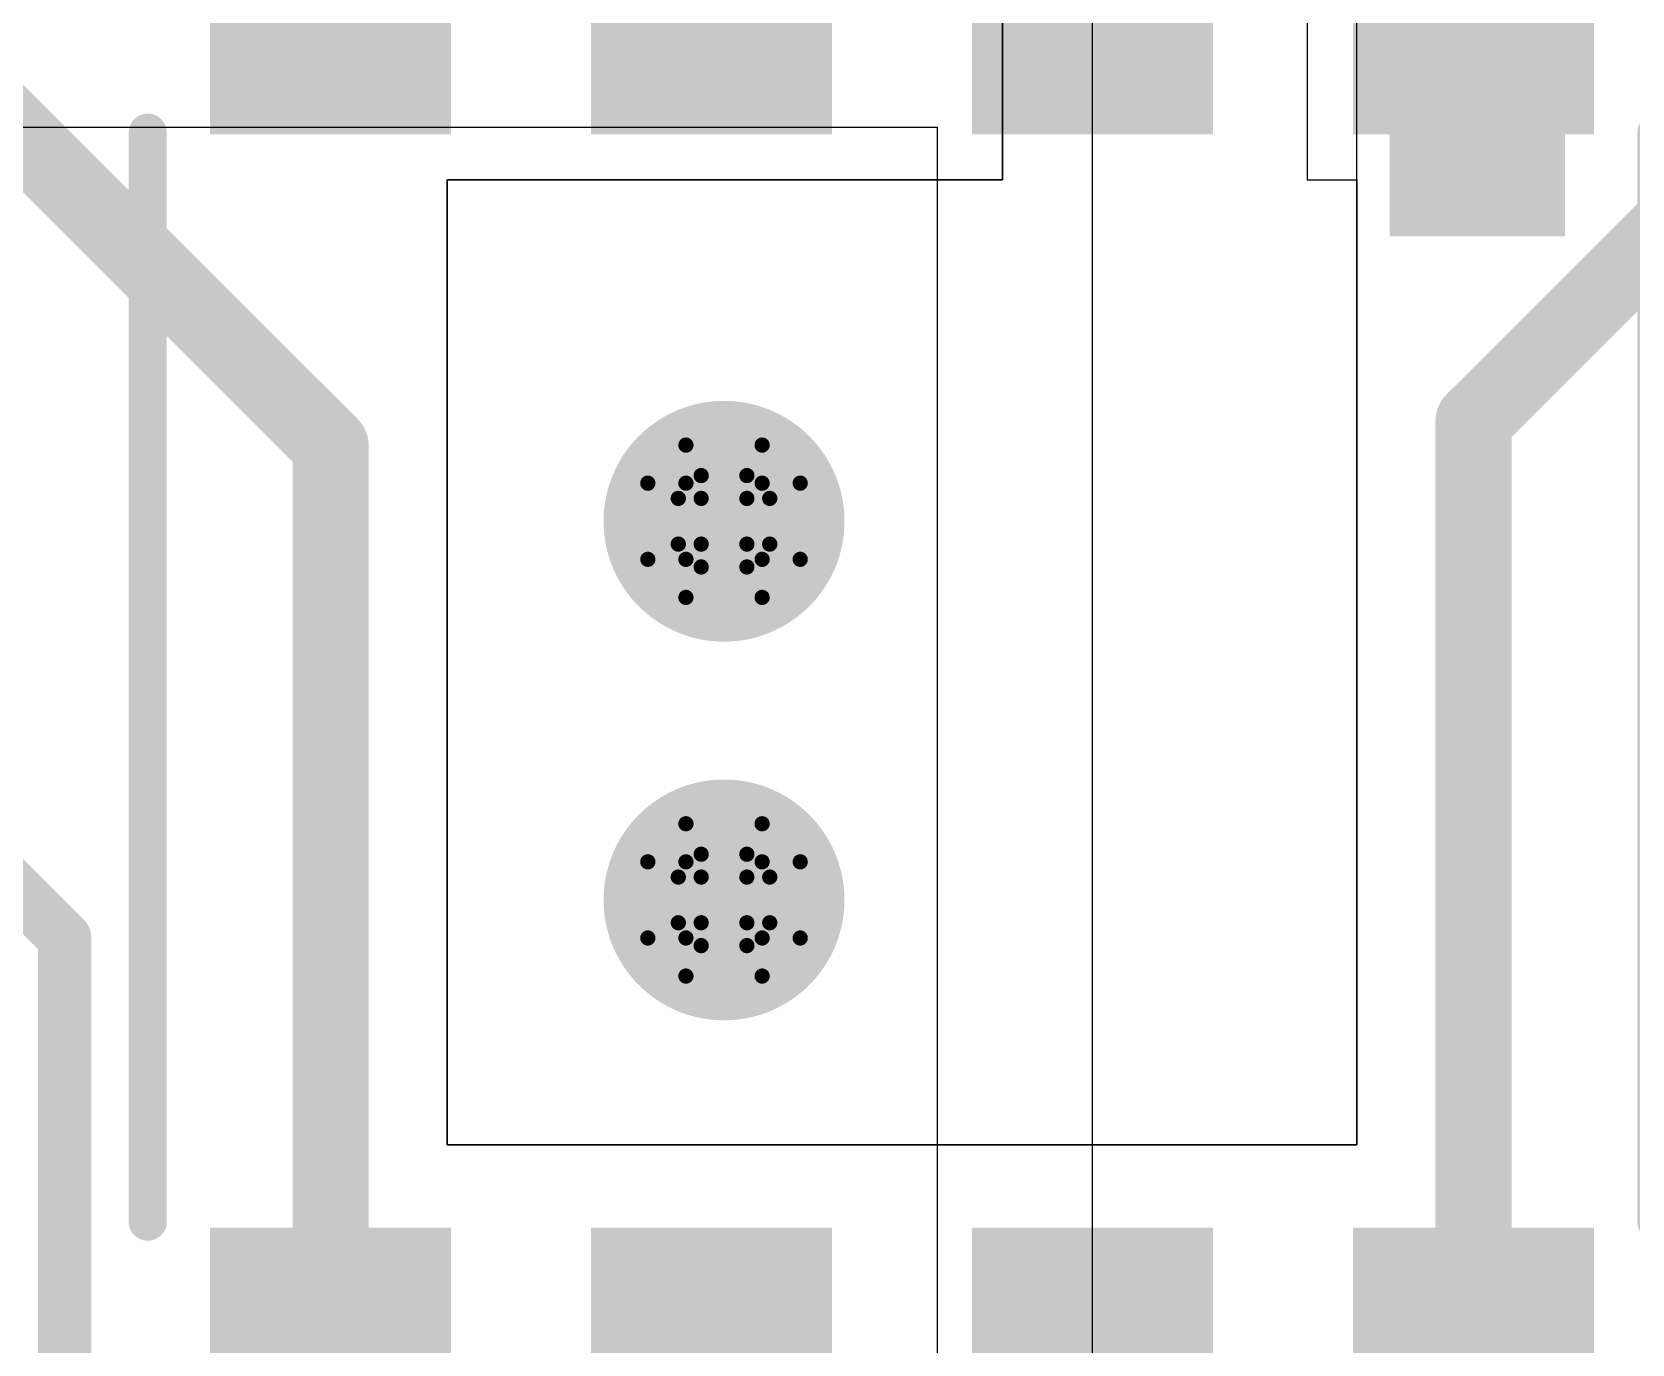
# Model space of a CAD drawing. Header units: inches. Extents: x -5 to 5258, y -4 to 5281.
# Drawn here: x 48.49 to 53.82, y 21.89 to 26.26 of the extents above; entities that cross this region are included whole.
import ezdxf

# ---------------------------------------------------------------- set-up
doc = ezdxf.new("R2010")
doc.units = ezdxf.units.IN
for name, color, linetype in [('Bottom Layer', 5, 'Continuous'), ('Bottom Solder', 6, 'Continuous'), ('Drill Drawing', 1, 'Continuous'), ('Top Layer', 1, 'Continuous'), ('Top Overlay', 2, 'Continuous'), ('Top Paste', 8, 'Continuous'), ('Top Solder', 216, 'Continuous'), ('Via Holes', 16, 'Continuous')]:
    doc.layers.add(name, color=color, linetype=linetype)

# ---------------------------------------------------------------- blocks, each defined once
blk = doc.blocks.new('SOIC_8_0_154___3_90___W______11')
at = {"layer": 'Top Layer'}
for points in [[(-3.475, 1.605), (-3.475, 2.205), (-1.925, 2.205), (-1.925, 1.605)], [(1.925, 1.605), (1.925, 2.205), (3.475, 2.205), (3.475, 1.605)], [(-3.475, 0.335), (-3.475, 0.935), (-1.925, 0.935), (-1.925, 0.335)], [(1.925, 0.335), (1.925, 0.935), (3.475, 0.935), (3.475, 0.335)], [(-3.475, -0.935), (-3.475, -0.335), (-1.925, -0.335), (-1.925, -0.935)], [(1.925, -0.935), (1.925, -0.335), (3.475, -0.335), (3.475, -0.935)], [(-3.475, -2.205), (-3.475, -1.605), (-1.925, -1.605), (-1.925, -2.205)], [(1.925, -2.205), (1.925, -1.605), (3.475, -1.605), (3.475, -2.205)]]:
    blk.add_hatch(color=1, dxfattribs=at).paths.add_polyline_path(points)
at = {"layer": 'Top Overlay'}
blk.add_hatch(color=2, dxfattribs=at).paths.add_polyline_path([(-1.8382, 1.6258), (-1.4826, 1.6258), (-1.4826, 2.21), (-1.8382, 2.21)])
at = {"layer": 'Top Paste'}
for points in [[(-3.475, 1.605), (-3.475, 2.205), (-1.925, 2.205), (-1.925, 1.605)], [(1.925, 1.605), (1.925, 2.205), (3.475, 2.205), (3.475, 1.605)], [(-3.475, 0.335), (-3.475, 0.935), (-1.925, 0.935), (-1.925, 0.335)], [(1.925, 0.335), (1.925, 0.935), (3.475, 0.935), (3.475, 0.335)], [(-3.475, -0.935), (-3.475, -0.335), (-1.925, -0.335), (-1.925, -0.935)], [(1.925, -0.935), (1.925, -0.335), (3.475, -0.335), (3.475, -0.935)], [(-3.475, -2.205), (-3.475, -1.605), (-1.925, -1.605), (-1.925, -2.205)], [(1.925, -2.205), (1.925, -1.605), (3.475, -1.605), (3.475, -2.205)]]:
    blk.add_hatch(color=8, dxfattribs=at).paths.add_polyline_path(points)
at = {"layer": 'Top Solder'}
for points in [[(-3.5766, 1.5034), (-3.5766, 2.3066), (-1.8234, 2.3066), (-1.8234, 1.5034)], [(1.8234, 1.5034), (1.8234, 2.3066), (3.5766, 2.3066), (3.5766, 1.5034)], [(-3.5766, 0.2334), (-3.5766, 1.0366), (-1.8234, 1.0366), (-1.8234, 0.2334)], [(1.8234, 0.2334), (1.8234, 1.0366), (3.5766, 1.0366), (3.5766, 0.2334)], [(-3.5766, -1.0366), (-3.5766, -0.2334), (-1.8234, -0.2334), (-1.8234, -1.0366)], [(1.8234, -1.0366), (1.8234, -0.2334), (3.5766, -0.2334), (3.5766, -1.0366)], [(-3.5766, -2.3066), (-3.5766, -1.5034), (-1.8234, -1.5034), (-1.8234, -2.3066)], [(1.8234, -2.3066), (1.8234, -1.5034), (3.5766, -1.5034), (3.5766, -2.3066)]]:
    blk.add_hatch(color=216, dxfattribs=at).paths.add_polyline_path(points)
at = {"layer": 'Top Overlay'}
for points in [[(1.8034, 2.5146, 0.127, 0.127, 0), (-1.8288, 2.5146, 0.127, 0.127, 0)], [(-3.667, 1.9304, 0.127, 0.127, 0), (-3.794, 2.0574, 0.127, 0.127, 0)], [(-3.794, 1.8034, 0.127, 0.127, 0), (-3.794, 2.0574, 0.127, 0.127, 0)], [(-3.794, 1.8034, 0.127, 0.127, 0), (-3.667, 1.9304, 0.127, 0.127, 0)], [(1.8034, -2.5146, 0.127, 0.127, 0), (-1.8288, -2.5146, 0.127, 0.127, 0)]]:
    blk.add_lwpolyline(points, format="xyseb", dxfattribs=at)
for points in [[(-1.8605, 2.5146, 0.0635, 0.0635, 1), (-1.7971, 2.5146, 0.0635, 0.0635, 1)], [(1.7716, 2.5146, 0.0635, 0.0635, 1), (1.8352, 2.5146, 0.0635, 0.0635, 1)], [(-3.8258, 2.0574, 0.0635, 0.0635, 1), (-3.7623, 2.0574, 0.0635, 0.0635, 1)], [(-3.8258, 2.0574, 0.0635, 0.0635, 1), (-3.7623, 2.0574, 0.0635, 0.0635, 1)], [(-3.6988, 1.9304, 0.0635, 0.0635, 1), (-3.6353, 1.9304, 0.0635, 0.0635, 1)], [(-3.6988, 1.9304, 0.0635, 0.0635, 1), (-3.6353, 1.9304, 0.0635, 0.0635, 1)], [(-3.8258, 1.8034, 0.0635, 0.0635, 1), (-3.7623, 1.8034, 0.0635, 0.0635, 1)], [(-3.8258, 1.8034, 0.0635, 0.0635, 1), (-3.7623, 1.8034, 0.0635, 0.0635, 1)], [(-1.8605, -2.5146, 0.0635, 0.0635, 1), (-1.7971, -2.5146, 0.0635, 0.0635, 1)], [(1.7716, -2.5146, 0.0635, 0.0635, 1), (1.8352, -2.5146, 0.0635, 0.0635, 1)]]:
    blk.add_lwpolyline(points, format="xyseb", close=True, dxfattribs=at)

msp = doc.modelspace()

# ---------------------------------------------------------------- hatches: boundary and pattern name
at = {"layer": 'Bottom Layer'}
h = msp.add_hatch(color=5, dxfattribs=at)
edge = h.paths.add_edge_path()
edge.add_arc((50.7929, 24.6309), 0.3, 0, 360)
h = msp.add_hatch(color=5, dxfattribs=at)
edge = h.paths.add_edge_path()
edge.add_arc((50.7929, 23.368), 0.3, 0, 360)
at = {"layer": 'Bottom Solder'}
h = msp.add_hatch(color=6, dxfattribs=at)
edge = h.paths.add_edge_path()
edge.add_arc((50.7929, 24.6309), 0.4016, 0, 360)
h = msp.add_hatch(color=6, dxfattribs=at)
edge = h.paths.add_edge_path()
edge.add_arc((50.7929, 23.368), 0.4016, 0, 360)
at = {"layer": 'Top Layer'}
h = msp.add_hatch(color=1, dxfattribs=at)
edge = h.paths.add_edge_path()
edge.add_arc((50.7929, 24.6309), 0.3, 0, 360)
h = msp.add_hatch(color=1, dxfattribs=at)
edge = h.paths.add_edge_path()
edge.add_arc((50.7929, 23.368), 0.3, 0, 360)
at = {"layer": 'Top Solder'}
h = msp.add_hatch(color=216, dxfattribs=at)
edge = h.paths.add_edge_path()
edge.add_arc((50.7929, 24.6309), 0.4016, 0, 360)
h = msp.add_hatch(color=216, dxfattribs=at)
edge = h.paths.add_edge_path()
edge.add_arc((50.7929, 23.368), 0.4016, 0, 360)
at = {"layer": 'Via Holes'}
h = msp.add_hatch(color=7, dxfattribs=at)
edge = h.paths.add_edge_path()
edge.add_arc((50.7929, 24.6309), 0.15, 0, 360)
h = msp.add_hatch(color=7, dxfattribs=at)
edge = h.paths.add_edge_path()
edge.add_arc((50.7929, 23.368), 0.15, 0, 360)

# ---------------------------------------------------------------- linework, layer by layer
at = {"layer": 'Bottom Layer'}
for p, q in [((52.0214, 17.3228), (52.0214, 26.4633)), ((46.1863, 25.9453), (51.5035, 25.9453)), ((51.5035, 25.9453), (51.5035, 17.3228))]:
    msp.add_line(p, q, dxfattribs=at)
at = {"layer": 'Drill Drawing'}
for points in [[(50.6659, 24.7579, 0.0508, 0.0508, 0), (50.6659, 24.8849, 0.0508, 0.0508, 0)], [(50.6659, 24.8849, 0.0508, 0.0508, 0), (50.9199, 24.8849, 0.0508, 0.0508, 0)], [(50.9199, 24.7579, 0.0508, 0.0508, 0), (50.9199, 24.8849, 0.0508, 0.0508, 0)], [(50.7167, 24.7071, 0.0508, 0.0508, 0), (50.7167, 24.7833, 0.0508, 0.0508, 0)], [(50.7167, 24.7833, 0.0508, 0.0508, 0), (50.8691, 24.7833, 0.0508, 0.0508, 0)], [(50.8691, 24.7071, 0.0508, 0.0508, 0), (50.8691, 24.7833, 0.0508, 0.0508, 0)], [(50.5389, 24.5039, 0.0508, 0.0508, 0), (50.5389, 24.7579, 0.0508, 0.0508, 0)], [(50.5389, 24.7579, 0.0508, 0.0508, 0), (50.6659, 24.7579, 0.0508, 0.0508, 0)], [(50.9199, 24.7579, 0.0508, 0.0508, 0), (51.0469, 24.7579, 0.0508, 0.0508, 0)], [(51.0469, 24.5039, 0.0508, 0.0508, 0), (51.0469, 24.7579, 0.0508, 0.0508, 0)], [(50.6405, 24.5547, 0.0508, 0.0508, 0), (50.6405, 24.7071, 0.0508, 0.0508, 0)], [(50.6405, 24.7071, 0.0508, 0.0508, 0), (50.7167, 24.7071, 0.0508, 0.0508, 0)], [(50.8691, 24.7071, 0.0508, 0.0508, 0), (50.9453, 24.7071, 0.0508, 0.0508, 0)], [(50.9453, 24.5547, 0.0508, 0.0508, 0), (50.9453, 24.7071, 0.0508, 0.0508, 0)], [(50.6405, 24.5547, 0.0508, 0.0508, 0), (50.7167, 24.5547, 0.0508, 0.0508, 0)], [(50.7167, 24.4785, 0.0508, 0.0508, 0), (50.7167, 24.5547, 0.0508, 0.0508, 0)], [(50.8691, 24.5547, 0.0508, 0.0508, 0), (50.9453, 24.5547, 0.0508, 0.0508, 0)], [(50.8691, 24.4785, 0.0508, 0.0508, 0), (50.8691, 24.5547, 0.0508, 0.0508, 0)], [(50.5389, 24.5039, 0.0508, 0.0508, 0), (50.6659, 24.5039, 0.0508, 0.0508, 0)], [(50.6659, 24.3769, 0.0508, 0.0508, 0), (50.6659, 24.5039, 0.0508, 0.0508, 0)], [(50.7167, 24.4785, 0.0508, 0.0508, 0), (50.8691, 24.4785, 0.0508, 0.0508, 0)], [(50.9199, 24.5039, 0.0508, 0.0508, 0), (51.0469, 24.5039, 0.0508, 0.0508, 0)], [(50.9199, 24.3769, 0.0508, 0.0508, 0), (50.9199, 24.5039, 0.0508, 0.0508, 0)], [(50.6659, 24.3769, 0.0508, 0.0508, 0), (50.9199, 24.3769, 0.0508, 0.0508, 0)], [(50.6659, 23.495, 0.0508, 0.0508, 0), (50.6659, 23.622, 0.0508, 0.0508, 0)], [(50.6659, 23.622, 0.0508, 0.0508, 0), (50.9199, 23.622, 0.0508, 0.0508, 0)], [(50.9199, 23.495, 0.0508, 0.0508, 0), (50.9199, 23.622, 0.0508, 0.0508, 0)], [(50.7167, 23.4442, 0.0508, 0.0508, 0), (50.7167, 23.5204, 0.0508, 0.0508, 0)], [(50.7167, 23.5204, 0.0508, 0.0508, 0), (50.8691, 23.5204, 0.0508, 0.0508, 0)], [(50.8691, 23.4442, 0.0508, 0.0508, 0), (50.8691, 23.5204, 0.0508, 0.0508, 0)], [(50.5389, 23.241, 0.0508, 0.0508, 0), (50.5389, 23.495, 0.0508, 0.0508, 0)], [(50.5389, 23.495, 0.0508, 0.0508, 0), (50.6659, 23.495, 0.0508, 0.0508, 0)], [(50.6405, 23.2918, 0.0508, 0.0508, 0), (50.6405, 23.4442, 0.0508, 0.0508, 0)], [(50.6405, 23.4442, 0.0508, 0.0508, 0), (50.7167, 23.4442, 0.0508, 0.0508, 0)], [(50.8691, 23.4442, 0.0508, 0.0508, 0), (50.9453, 23.4442, 0.0508, 0.0508, 0)], [(50.9199, 23.495, 0.0508, 0.0508, 0), (51.0469, 23.495, 0.0508, 0.0508, 0)], [(50.9453, 23.2918, 0.0508, 0.0508, 0), (50.9453, 23.4442, 0.0508, 0.0508, 0)], [(51.0469, 23.241, 0.0508, 0.0508, 0), (51.0469, 23.495, 0.0508, 0.0508, 0)], [(50.6405, 23.2918, 0.0508, 0.0508, 0), (50.7167, 23.2918, 0.0508, 0.0508, 0)], [(50.7167, 23.2156, 0.0508, 0.0508, 0), (50.7167, 23.2918, 0.0508, 0.0508, 0)], [(50.8691, 23.2918, 0.0508, 0.0508, 0), (50.9453, 23.2918, 0.0508, 0.0508, 0)], [(50.8691, 23.2156, 0.0508, 0.0508, 0), (50.8691, 23.2918, 0.0508, 0.0508, 0)], [(50.5389, 23.241, 0.0508, 0.0508, 0), (50.6659, 23.241, 0.0508, 0.0508, 0)], [(50.6659, 23.114, 0.0508, 0.0508, 0), (50.6659, 23.241, 0.0508, 0.0508, 0)], [(50.9199, 23.241, 0.0508, 0.0508, 0), (51.0469, 23.241, 0.0508, 0.0508, 0)], [(50.9199, 23.114, 0.0508, 0.0508, 0), (50.9199, 23.241, 0.0508, 0.0508, 0)], [(50.7167, 23.2156, 0.0508, 0.0508, 0), (50.8691, 23.2156, 0.0508, 0.0508, 0)], [(50.6659, 23.114, 0.0508, 0.0508, 0), (50.9199, 23.114, 0.0508, 0.0508, 0)]]:
    msp.add_lwpolyline(points, format="xyseb", dxfattribs=at)
for points in [[(50.6532, 24.8849, 0.0254, 0.0254, 1), (50.6786, 24.8849, 0.0254, 0.0254, 1)], [(50.6532, 24.8849, 0.0254, 0.0254, 1), (50.6786, 24.8849, 0.0254, 0.0254, 1)], [(50.9072, 24.8849, 0.0254, 0.0254, 1), (50.9326, 24.8849, 0.0254, 0.0254, 1)], [(50.9072, 24.8849, 0.0254, 0.0254, 1), (50.9326, 24.8849, 0.0254, 0.0254, 1)], [(50.704, 24.7833, 0.0254, 0.0254, 1), (50.7294, 24.7833, 0.0254, 0.0254, 1)], [(50.704, 24.7833, 0.0254, 0.0254, 1), (50.7294, 24.7833, 0.0254, 0.0254, 1)], [(50.8564, 24.7833, 0.0254, 0.0254, 1), (50.8818, 24.7833, 0.0254, 0.0254, 1)], [(50.8564, 24.7833, 0.0254, 0.0254, 1), (50.8818, 24.7833, 0.0254, 0.0254, 1)], [(50.5262, 24.7579, 0.0254, 0.0254, 1), (50.5516, 24.7579, 0.0254, 0.0254, 1)], [(50.5262, 24.7579, 0.0254, 0.0254, 1), (50.5516, 24.7579, 0.0254, 0.0254, 1)], [(50.6532, 24.7579, 0.0254, 0.0254, 1), (50.6786, 24.7579, 0.0254, 0.0254, 1)], [(50.6532, 24.7579, 0.0254, 0.0254, 1), (50.6786, 24.7579, 0.0254, 0.0254, 1)], [(50.9072, 24.7579, 0.0254, 0.0254, 1), (50.9326, 24.7579, 0.0254, 0.0254, 1)], [(50.9072, 24.7579, 0.0254, 0.0254, 1), (50.9326, 24.7579, 0.0254, 0.0254, 1)], [(51.0342, 24.7579, 0.0254, 0.0254, 1), (51.0596, 24.7579, 0.0254, 0.0254, 1)], [(51.0342, 24.7579, 0.0254, 0.0254, 1), (51.0596, 24.7579, 0.0254, 0.0254, 1)], [(50.6278, 24.7071, 0.0254, 0.0254, 1), (50.6532, 24.7071, 0.0254, 0.0254, 1)], [(50.6278, 24.7071, 0.0254, 0.0254, 1), (50.6532, 24.7071, 0.0254, 0.0254, 1)], [(50.704, 24.7071, 0.0254, 0.0254, 1), (50.7294, 24.7071, 0.0254, 0.0254, 1)], [(50.704, 24.7071, 0.0254, 0.0254, 1), (50.7294, 24.7071, 0.0254, 0.0254, 1)], [(50.8564, 24.7071, 0.0254, 0.0254, 1), (50.8818, 24.7071, 0.0254, 0.0254, 1)], [(50.8564, 24.7071, 0.0254, 0.0254, 1), (50.8818, 24.7071, 0.0254, 0.0254, 1)], [(50.9326, 24.7071, 0.0254, 0.0254, 1), (50.958, 24.7071, 0.0254, 0.0254, 1)], [(50.9326, 24.7071, 0.0254, 0.0254, 1), (50.958, 24.7071, 0.0254, 0.0254, 1)], [(50.6278, 24.5547, 0.0254, 0.0254, 1), (50.6532, 24.5547, 0.0254, 0.0254, 1)], [(50.6278, 24.5547, 0.0254, 0.0254, 1), (50.6532, 24.5547, 0.0254, 0.0254, 1)], [(50.704, 24.5547, 0.0254, 0.0254, 1), (50.7294, 24.5547, 0.0254, 0.0254, 1)], [(50.704, 24.5547, 0.0254, 0.0254, 1), (50.7294, 24.5547, 0.0254, 0.0254, 1)], [(50.8564, 24.5547, 0.0254, 0.0254, 1), (50.8818, 24.5547, 0.0254, 0.0254, 1)], [(50.8564, 24.5547, 0.0254, 0.0254, 1), (50.8818, 24.5547, 0.0254, 0.0254, 1)], [(50.9326, 24.5547, 0.0254, 0.0254, 1), (50.958, 24.5547, 0.0254, 0.0254, 1)], [(50.9326, 24.5547, 0.0254, 0.0254, 1), (50.958, 24.5547, 0.0254, 0.0254, 1)], [(50.5262, 24.5039, 0.0254, 0.0254, 1), (50.5516, 24.5039, 0.0254, 0.0254, 1)], [(50.5262, 24.5039, 0.0254, 0.0254, 1), (50.5516, 24.5039, 0.0254, 0.0254, 1)], [(50.6532, 24.5039, 0.0254, 0.0254, 1), (50.6786, 24.5039, 0.0254, 0.0254, 1)], [(50.6532, 24.5039, 0.0254, 0.0254, 1), (50.6786, 24.5039, 0.0254, 0.0254, 1)], [(50.704, 24.4785, 0.0254, 0.0254, 1), (50.7294, 24.4785, 0.0254, 0.0254, 1)], [(50.704, 24.4785, 0.0254, 0.0254, 1), (50.7294, 24.4785, 0.0254, 0.0254, 1)], [(50.8564, 24.4785, 0.0254, 0.0254, 1), (50.8818, 24.4785, 0.0254, 0.0254, 1)], [(50.8564, 24.4785, 0.0254, 0.0254, 1), (50.8818, 24.4785, 0.0254, 0.0254, 1)], [(50.9072, 24.5039, 0.0254, 0.0254, 1), (50.9326, 24.5039, 0.0254, 0.0254, 1)], [(50.9072, 24.5039, 0.0254, 0.0254, 1), (50.9326, 24.5039, 0.0254, 0.0254, 1)], [(51.0342, 24.5039, 0.0254, 0.0254, 1), (51.0596, 24.5039, 0.0254, 0.0254, 1)], [(51.0342, 24.5039, 0.0254, 0.0254, 1), (51.0596, 24.5039, 0.0254, 0.0254, 1)], [(50.6532, 24.3769, 0.0254, 0.0254, 1), (50.6786, 24.3769, 0.0254, 0.0254, 1)], [(50.6532, 24.3769, 0.0254, 0.0254, 1), (50.6786, 24.3769, 0.0254, 0.0254, 1)], [(50.9072, 24.3769, 0.0254, 0.0254, 1), (50.9326, 24.3769, 0.0254, 0.0254, 1)], [(50.9072, 24.3769, 0.0254, 0.0254, 1), (50.9326, 24.3769, 0.0254, 0.0254, 1)], [(50.6532, 23.622, 0.0254, 0.0254, 1), (50.6786, 23.622, 0.0254, 0.0254, 1)], [(50.6532, 23.622, 0.0254, 0.0254, 1), (50.6786, 23.622, 0.0254, 0.0254, 1)], [(50.9072, 23.622, 0.0254, 0.0254, 1), (50.9326, 23.622, 0.0254, 0.0254, 1)], [(50.9072, 23.622, 0.0254, 0.0254, 1), (50.9326, 23.622, 0.0254, 0.0254, 1)], [(50.704, 23.5204, 0.0254, 0.0254, 1), (50.7294, 23.5204, 0.0254, 0.0254, 1)], [(50.704, 23.5204, 0.0254, 0.0254, 1), (50.7294, 23.5204, 0.0254, 0.0254, 1)], [(50.8564, 23.5204, 0.0254, 0.0254, 1), (50.8818, 23.5204, 0.0254, 0.0254, 1)], [(50.8564, 23.5204, 0.0254, 0.0254, 1), (50.8818, 23.5204, 0.0254, 0.0254, 1)], [(50.5262, 23.495, 0.0254, 0.0254, 1), (50.5516, 23.495, 0.0254, 0.0254, 1)], [(50.5262, 23.495, 0.0254, 0.0254, 1), (50.5516, 23.495, 0.0254, 0.0254, 1)], [(50.6278, 23.4442, 0.0254, 0.0254, 1), (50.6532, 23.4442, 0.0254, 0.0254, 1)], [(50.6278, 23.4442, 0.0254, 0.0254, 1), (50.6532, 23.4442, 0.0254, 0.0254, 1)], [(50.6532, 23.495, 0.0254, 0.0254, 1), (50.6786, 23.495, 0.0254, 0.0254, 1)], [(50.6532, 23.495, 0.0254, 0.0254, 1), (50.6786, 23.495, 0.0254, 0.0254, 1)], [(50.704, 23.4442, 0.0254, 0.0254, 1), (50.7294, 23.4442, 0.0254, 0.0254, 1)], [(50.704, 23.4442, 0.0254, 0.0254, 1), (50.7294, 23.4442, 0.0254, 0.0254, 1)], [(50.8564, 23.4442, 0.0254, 0.0254, 1), (50.8818, 23.4442, 0.0254, 0.0254, 1)], [(50.8564, 23.4442, 0.0254, 0.0254, 1), (50.8818, 23.4442, 0.0254, 0.0254, 1)], [(50.9072, 23.495, 0.0254, 0.0254, 1), (50.9326, 23.495, 0.0254, 0.0254, 1)], [(50.9072, 23.495, 0.0254, 0.0254, 1), (50.9326, 23.495, 0.0254, 0.0254, 1)], [(50.9326, 23.4442, 0.0254, 0.0254, 1), (50.958, 23.4442, 0.0254, 0.0254, 1)], [(50.9326, 23.4442, 0.0254, 0.0254, 1), (50.958, 23.4442, 0.0254, 0.0254, 1)], [(51.0342, 23.495, 0.0254, 0.0254, 1), (51.0596, 23.495, 0.0254, 0.0254, 1)], [(51.0342, 23.495, 0.0254, 0.0254, 1), (51.0596, 23.495, 0.0254, 0.0254, 1)], [(50.6278, 23.2918, 0.0254, 0.0254, 1), (50.6532, 23.2918, 0.0254, 0.0254, 1)], [(50.6278, 23.2918, 0.0254, 0.0254, 1), (50.6532, 23.2918, 0.0254, 0.0254, 1)], [(50.704, 23.2918, 0.0254, 0.0254, 1), (50.7294, 23.2918, 0.0254, 0.0254, 1)], [(50.704, 23.2918, 0.0254, 0.0254, 1), (50.7294, 23.2918, 0.0254, 0.0254, 1)], [(50.8564, 23.2918, 0.0254, 0.0254, 1), (50.8818, 23.2918, 0.0254, 0.0254, 1)], [(50.8564, 23.2918, 0.0254, 0.0254, 1), (50.8818, 23.2918, 0.0254, 0.0254, 1)], [(50.9326, 23.2918, 0.0254, 0.0254, 1), (50.958, 23.2918, 0.0254, 0.0254, 1)], [(50.9326, 23.2918, 0.0254, 0.0254, 1), (50.958, 23.2918, 0.0254, 0.0254, 1)], [(50.5262, 23.241, 0.0254, 0.0254, 1), (50.5516, 23.241, 0.0254, 0.0254, 1)], [(50.5262, 23.241, 0.0254, 0.0254, 1), (50.5516, 23.241, 0.0254, 0.0254, 1)], [(50.6532, 23.241, 0.0254, 0.0254, 1), (50.6786, 23.241, 0.0254, 0.0254, 1)], [(50.6532, 23.241, 0.0254, 0.0254, 1), (50.6786, 23.241, 0.0254, 0.0254, 1)], [(50.9072, 23.241, 0.0254, 0.0254, 1), (50.9326, 23.241, 0.0254, 0.0254, 1)], [(50.9072, 23.241, 0.0254, 0.0254, 1), (50.9326, 23.241, 0.0254, 0.0254, 1)], [(51.0342, 23.241, 0.0254, 0.0254, 1), (51.0596, 23.241, 0.0254, 0.0254, 1)], [(51.0342, 23.241, 0.0254, 0.0254, 1), (51.0596, 23.241, 0.0254, 0.0254, 1)], [(50.704, 23.2156, 0.0254, 0.0254, 1), (50.7294, 23.2156, 0.0254, 0.0254, 1)], [(50.704, 23.2156, 0.0254, 0.0254, 1), (50.7294, 23.2156, 0.0254, 0.0254, 1)], [(50.8564, 23.2156, 0.0254, 0.0254, 1), (50.8818, 23.2156, 0.0254, 0.0254, 1)], [(50.8564, 23.2156, 0.0254, 0.0254, 1), (50.8818, 23.2156, 0.0254, 0.0254, 1)], [(50.6532, 23.114, 0.0254, 0.0254, 1), (50.6786, 23.114, 0.0254, 0.0254, 1)], [(50.6532, 23.114, 0.0254, 0.0254, 1), (50.6786, 23.114, 0.0254, 0.0254, 1)], [(50.9072, 23.114, 0.0254, 0.0254, 1), (50.9326, 23.114, 0.0254, 0.0254, 1)], [(50.9072, 23.114, 0.0254, 0.0254, 1), (50.9326, 23.114, 0.0254, 0.0254, 1)]]:
    msp.add_lwpolyline(points, format="xyseb", close=True, dxfattribs=at)
at = {"layer": 'Top Layer'}
for p, q in [((52.9029, 22.5512), (52.9029, 30.0699)), ((51.7214, 29.1298), (51.7214, 25.7693)), ((51.7214, 25.7693), (51.7214, 28.1646)), ((52.7374, 27.8273), (52.7374, 25.7693)), ((51.7214, 25.7693), (49.8699, 25.7693)), ((49.8699, 25.7693), (49.8699, 22.5512)), ((49.8699, 22.5512), (49.8699, 25.7693)), ((49.8699, 25.7693), (51.7214, 25.7693)), ((52.7374, 25.7693), (52.9029, 25.7693)), ((52.9029, 25.7693), (52.9029, 24.9641)), ((52.9029, 24.9641), (52.9029, 22.5512)), ((49.8699, 22.5512), (52.9029, 22.5512)), ((52.9029, 22.5512), (49.8699, 22.5512))]:
    msp.add_line(p, q, dxfattribs=at)
for points in [[(53.2914, 24.9641, 0.254, 0.254, 0), (54.4343, 26.107, 0.254, 0.254, 0)], [(48.3384, 26.0255, 0.254, 0.254, 0), (49.4814, 24.8826, 0.254, 0.254, 0)], [(53.2914, 21.3983, 0.254, 0.254, 0), (53.2914, 24.9641, 0.254, 0.254, 0)], [(49.4814, 21.3983, 0.254, 0.254, 0), (49.4814, 24.8826, 0.254, 0.254, 0)], [(48.1792, 23.6563, 0.1778, 0.1778, 0), (48.5954, 23.2401, 0.1778, 0.1778, 0)], [(48.5954, 17.1906, 0.1778, 0.1778, 0), (48.5954, 23.2401, 0.1778, 0.1778, 0)]]:
    msp.add_lwpolyline(points, format="xyseb", dxfattribs=at)
for points in [[(53.2279, 24.9641, 0.127, 0.127, 1), (53.3549, 24.9641, 0.127, 0.127, 1)], [(53.2279, 24.9641, 0.127, 0.127, 1), (53.3549, 24.9641, 0.127, 0.127, 1)], [(49.4179, 24.8826, 0.127, 0.127, 1), (49.5449, 24.8826, 0.127, 0.127, 1)], [(49.4179, 24.8826, 0.127, 0.127, 1), (49.5449, 24.8826, 0.127, 0.127, 1)], [(48.551, 23.2401, 0.0889, 0.0889, 1), (48.6399, 23.2401, 0.0889, 0.0889, 1)], [(48.551, 23.2401, 0.0889, 0.0889, 1), (48.6399, 23.2401, 0.0889, 0.0889, 1)]]:
    msp.add_lwpolyline(points, format="xyseb", close=True, dxfattribs=at)

# ---------------------------------------------------------------- block references
at = {"rotation": 270}
msp.add_blockref('SOIC_8_0_154___3_90___W______11', (51.3864, 24.0983), dxfattribs=at)

doc.saveas('drawing.dxf')
